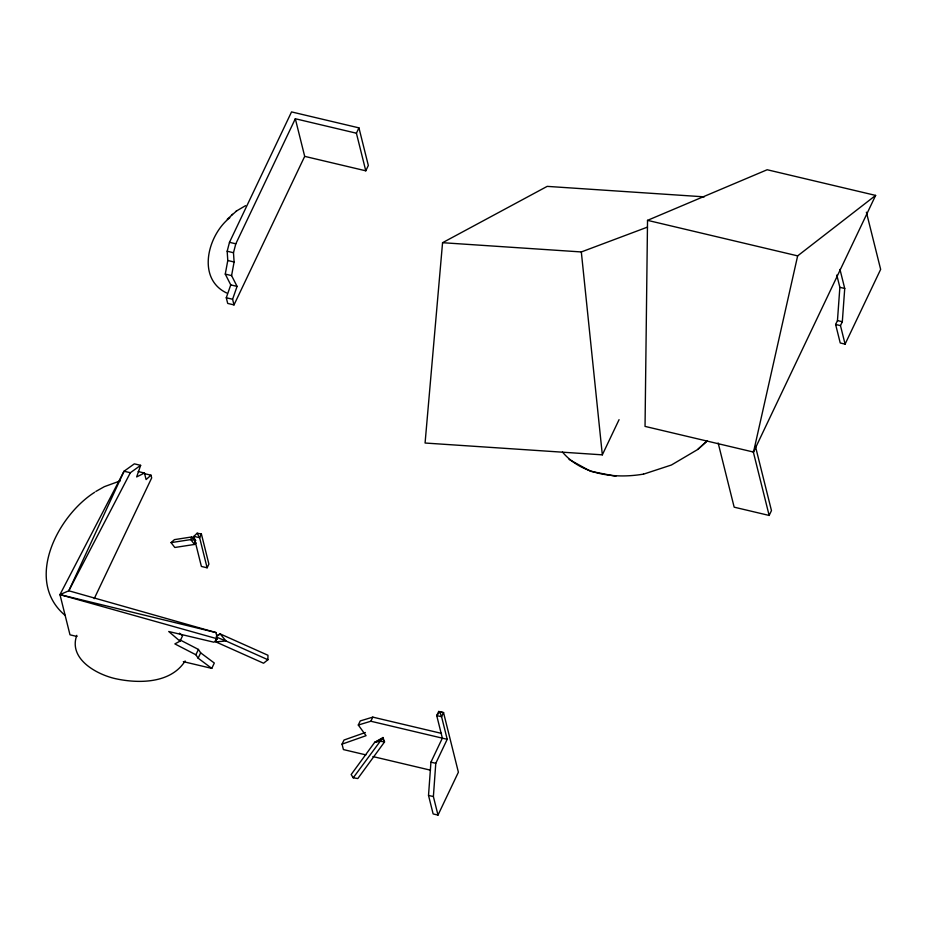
<?xml version="1.0" encoding="UTF-8"?>
<svg xmlns="http://www.w3.org/2000/svg" width="927" height="927" viewBox="0 0 927 927"><rect width="100%" height="100%" fill="white"/><g stroke="black" fill="none" stroke-linecap="round" stroke-linejoin="round"><path stroke-width="1.39" d="M216.953 635.435L220.151 633.894L267.949 655.262L267.915 659.734L263.558 663.234L215.771 641.866L215.782 639.63M647.533 220.348L645.041 426.397L753.512 452.063L875.633 195.412L767.174 169.745L647.533 220.348L797.649 255.875L875.633 195.412M428.517 795.424L430.928 762.168L442.353 738.159L436.721 715.574L438.68 711.472L443.535 712.62L458.39 772.214L437.996 815.088L433.141 813.941L428.517 795.424L433.384 796.571L437.996 815.088M433.384 796.571L435.783 763.315L447.208 739.306L441.576 716.733L439.827 711.809L438.68 711.472M866.386 212.19L880.65 269.386L845.088 344.126L840.233 342.978L835.621 324.462L837.463 320.58L839.862 287.324L836.803 275.064M845.088 344.126L840.476 325.62L842.319 321.727L844.729 288.471L839.966 269.398M704.277 196.848L547.197 186.373L442.561 242.7L425.076 443.025L602.33 454.844L619.062 419.664M304.693 156.362L233.998 304.913L227.694 303.419L226.281 297.764L230.753 284.902L225.273 274.102L227.787 260.499L227.173 251.229L229.49 242.318L291.541 111.912L358.946 127.868L368.332 165.481L365.783 170.811L304.693 156.362L295.319 118.749L356.408 133.21L365.783 170.811M233.998 304.913L232.596 299.247L237.069 286.397L231.588 275.597L234.102 261.993L233.488 252.723L235.806 243.813L295.319 118.749M753.512 452.063L797.649 255.875M196.176 542.955L194.496 544.45L190.765 539.584L191.704 536.965L195.597 540.325L194.496 544.45L174.809 547.486L171.078 542.619L174.438 539.63L191.704 536.965L194.774 539.213M76.987 636.478L69.989 634.821L59.965 594.613L124.044 471.229L134.345 463.848L140.649 465.342L136.663 476.918L144.461 473.037L146.095 479.572L150.997 475.192L151.68 477.926L94.206 598.691M76.779 635.331C68.169 659.051 97.045 674.798 116.338 678.865C139.537 683.732 171.043 683.326 185.133 660.974M384.543 741.924L379.954 741.194L374.612 742.434L382.503 738.657L382.978 737.533L384.543 741.924L357.822 778.541L353.222 777.811L351.171 774.543L374.612 742.434L382.978 737.533L353.222 777.811M356.408 133.21L358.946 127.868M201.391 533.998L199.629 537.706L207.127 567.799L201.391 566.443L193.894 536.351L197.15 533.199L201.391 533.998L208.899 564.091L207.127 567.799M179.873 639.839L198.424 649.433L200.672 652.851L214.311 663.037L211.773 668.379L198.123 658.182L195.887 654.775L174.855 643.906L180 641.171L182.549 635.829L179.467 633.187M195.887 654.775L198.424 649.433M198.123 658.182L200.672 652.851M365.887 754.891L343.407 749.572L342.051 744.138L344.01 740.036L365.354 732.515M342.051 744.138L366.072 735.679L358.297 725.03L360.244 720.928L372.805 717.127L441.507 733.384M358.297 725.03L370.846 721.241L372.805 717.127M718.158 442.99L734.161 507.173L769.155 515.447L771.461 510.603L755.459 446.42M130.359 472.724L68.818 590.777L59.965 594.613L217.312 638.819L216.014 632.573L68.818 590.777L124.044 471.229L130.359 472.724L140.649 465.342M217.312 638.819L214.01 642.226L168.726 631.507L180 641.171M227.277 219.235L236.605 210.916L245.551 205.667M229.838 217.718C207.845 234.925 196.188 278.575 226.802 293.059M697.811 449.375L707.231 440.823M707.255 440.858L697.834 449.421L671.438 464.995L643.477 474.172M231.46 215.099L232.468 214.276M235.991 211.402L236.605 210.916M217.972 635.632L220.151 633.894L226.003 640.997L267.915 659.734M94.693 492.26C57.601 515.783 23.859 580.777 65.133 615.412M95.863 491.437L104.322 486.675L120.29 480.858M442.561 242.7L581.322 251.947L647.486 227.103M171.078 542.619L190.765 539.584L195.597 540.325M215.771 641.866L226.003 640.997L216.072 636.976M643.489 474.114C615.366 478.9 581.866 475.087 562.492 452.086M615.887 476.281L590.511 471.264L569.085 459.433M839.862 287.324L844.729 288.471M837.463 320.58L842.319 321.727M835.621 324.462L840.476 325.62M229.49 242.318L235.806 243.813M227.173 251.229L233.488 252.723M227.787 260.499L234.102 261.993M225.273 274.102L231.588 275.597M230.753 284.902L237.069 286.397M226.281 297.764L232.596 299.247M138.146 471.542L144.461 473.037M144.682 473.697L150.997 475.192M193.894 536.351L199.629 537.706L197.15 533.199M183.337 661.646L211.773 668.379M370.846 721.241L447.208 739.306M430.928 762.168L435.783 763.315M372.909 756.559L430.51 770.186M59.965 594.613L216.014 632.573M382.503 738.657L383.871 740.835M753.153 451.275L769.155 515.447M581.322 251.947L602.33 454.844M443.535 712.62L441.576 716.733L436.721 715.574L439.827 711.809L443.535 712.62"/></g></svg>
